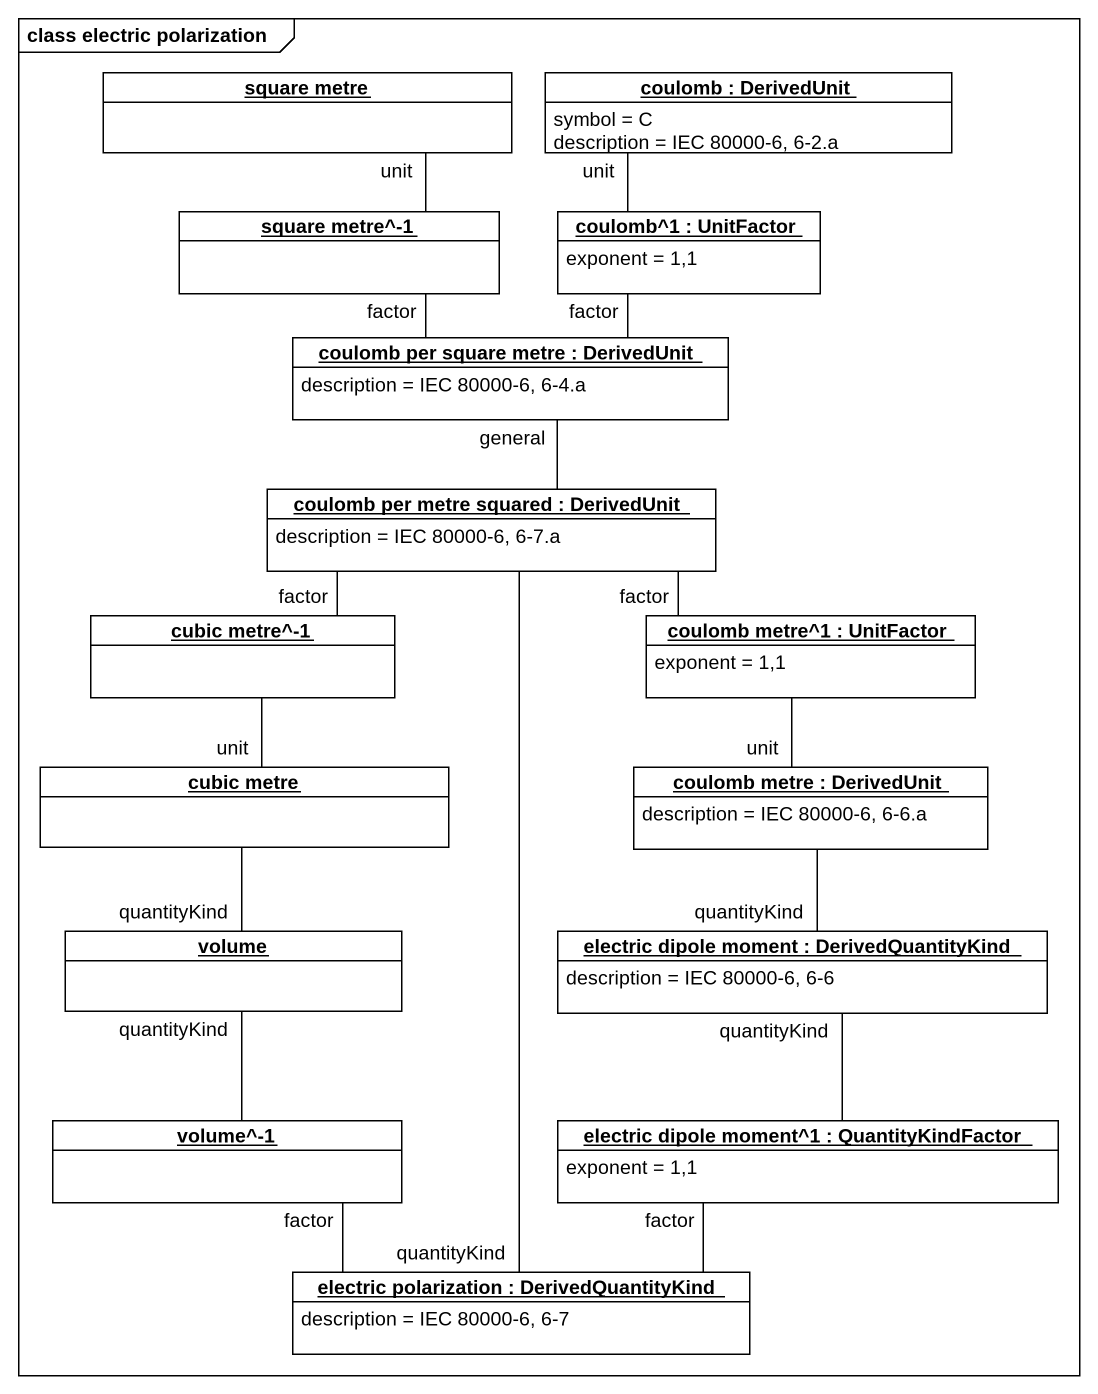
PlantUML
@startuml
mainframe class electric polarization
hide circle
hide empty members
object "square metre" as square_metre #FFFFFF
object "coulomb : DerivedUnit" as coulomb #FFFFFF {
  symbol = C
  description = IEC 80000-6, 6-2.a
}
object "square metre^-1" as square_metre_1 #FFFFFF
object "coulomb^1 : UnitFactor" as coulomb_1 #FFFFFF {
  exponent = 1,1
}
object "coulomb per square metre : DerivedUnit" as coulomb_per_square_metre #FFFFFF {
  description = IEC 80000-6, 6-4.a
}
object "coulomb per metre squared : DerivedUnit" as coulomb_per_metre_squared #FFFFFF {
  description = IEC 80000-6, 6-7.a
}
object "cubic metre^-1" as cubic_metre_1 #FFFFFF
object "coulomb metre^1 : UnitFactor" as coulomb_metre_1 #FFFFFF {
  exponent = 1,1
}
object "cubic metre" as cubic_metre #FFFFFF
object "coulomb metre : DerivedUnit" as coulomb_metre #FFFFFF {
  description = IEC 80000-6, 6-6.a
}
object volume #FFFFFF
object "electric dipole moment : DerivedQuantityKind" as electric_dipole_moment #FFFFFF {
  description = IEC 80000-6, 6-6
}
object "volume^-1" as volume_1 #FFFFFF
object "electric dipole moment^1 : QuantityKindFactor" as electric_dipole_moment_1 #FFFFFF {
  exponent = 1,1
}
object "electric polarization : DerivedQuantityKind" as electric_polarization #FFFFFF {
  description = IEC 80000-6, 6-7
}
square_metre -- square_metre_1 : unit
coulomb -- coulomb_1 : unit
square_metre_1 -- coulomb_per_square_metre : factor
coulomb_1 -- coulomb_per_square_metre : factor
coulomb_per_square_metre -- coulomb_per_metre_squared : general
coulomb_per_metre_squared -- electric_polarization : quantityKind
cubic_metre_1 -right- coulomb_per_metre_squared : factor
coulomb_metre_1 -left- coulomb_per_metre_squared : factor
cubic_metre -up- cubic_metre_1 : unit
cubic_metre -- volume : quantityKind
coulomb_metre -up- coulomb_metre_1 : unit
coulomb_metre -- electric_dipole_moment : quantityKind
volume -- volume_1 : quantityKind
electric_dipole_moment -- electric_dipole_moment_1 : quantityKind
volume_1 -right- electric_polarization : factor
electric_dipole_moment_1 -left- electric_polarization : factor
@enduml
